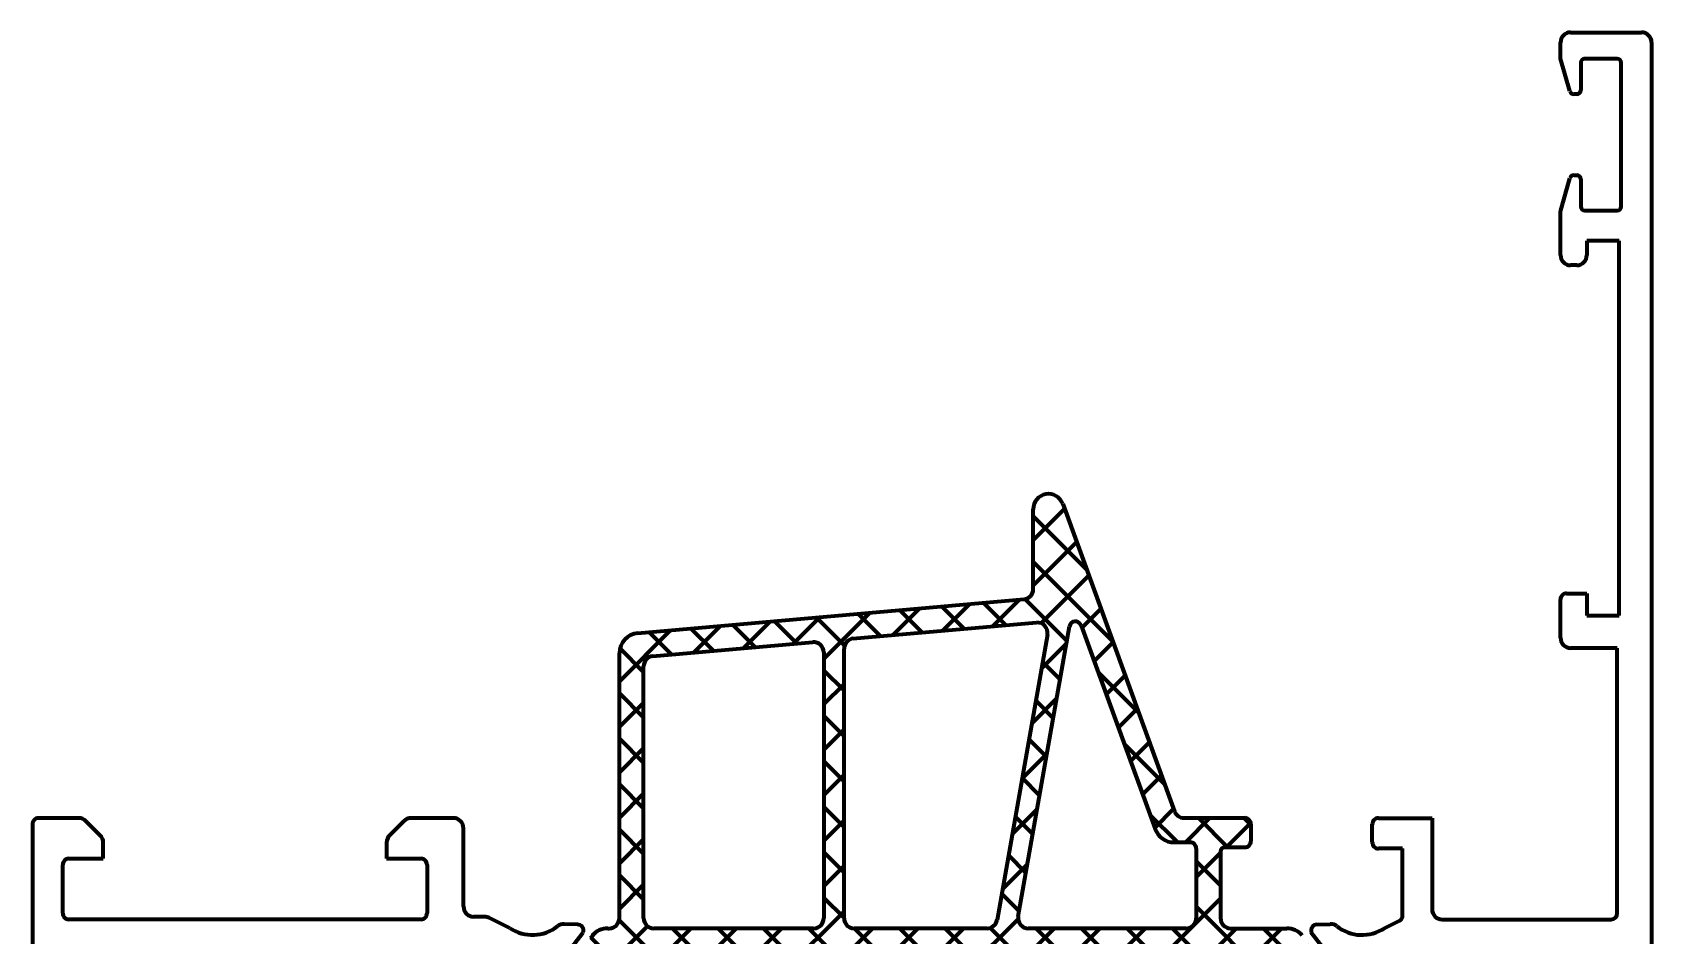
# Model space of a CAD drawing. Header units: millimetres. Extents: x 258 to 338, y -42 to 63.
# Drawn here: x 257.5 to 337.5, y 18.1 to 62.7 of the extents above; entities that cross this region are included whole.
import ezdxf

# ---------------------------------------------------------------- set-up
doc = ezdxf.new("R2010")
doc.units = ezdxf.units.MM

msp = doc.modelspace()

# ---------------------------------------------------------------- hatches: boundary and pattern name
at = {"lineweight": 100}
h = msp.add_hatch(dxfattribs=at)
h.set_pattern_fill('ANSI37', color=8, scale=0.5, style=0)
h.set_pattern_definition([(45, (0, 0), (-1.122532015133643, 1.122532015133643), []), (135, (0, 0), (-1.122532015133643, -1.122532015133643), [])])
edge = h.paths.add_edge_path()
edge.add_line((287.4477879853589, 32.98756452131673), (306.5285215994804, 34.65691240431013))
edge.add_arc((306.4849437281064, 35.155009753356), 0.5000000000000058, 275.0000000000193, 360.0000000000187)
edge.add_line((306.9849437281064, 35.15500975335616), (306.9849437281064, 39.10770099724212))
edge.add_arc((307.7349437281063, 39.10770099724206), 0.7499999999999432, 19.999999999996817, 179.9999999999957, ccw=False)
edge.add_line((308.4397131936957, 39.36421610473625), (313.9638805887348, 24.18669092557937))
edge.add_arc((314.433726899128, 24.35770099724233), 0.5000000000002415, 200.0000000000051, 270)
edge.add_line((314.433726899128, 23.85770099724212), (317.4349437281066, 23.85770099724212))
edge.add_arc((317.4349437281069, 23.55770099724213), 0.29999999999999, 4.8771653382573277e-11, 90.00000000005417, ccw=False)
edge.add_line((317.7349437281068, 23.55770099724239), (317.7349437281064, 22.70770099724249))
edge.add_arc((317.4349437281064, 22.70770099724229), 0.2999999999999545, -89.99999999996737, 3.859668140648864e-11, ccw=False)
edge.add_line((317.4349437281066, 22.4077009972423), (316.4349437281066, 22.4077009972423))
edge.add_arc((316.4349437281066, 22.20770099724252), 0.199999999999779, 90.00000000001629, 180.0000000000122)
edge.add_line((316.2349437281068, 22.20770099724248), (316.2349437281064, 18.90770099724231))
edge.add_arc((316.7349437281064, 18.90770099724231), 0.5, 180, 270)
edge.add_line((316.7349437281064, 18.40770099724231), (319.5086360699515, 18.40770099724231))
edge.add_arc((319.5086360699514, 17.40770099724221), 1.000000000000095, 39.99999999999062, 89.99999999999022, ccw=False)
edge.add_line((320.2746805130705, 18.05048860692867), (322.2345016599138, 15.71486471433653))
edge.add_arc((322.4643149928498, 15.90770099724212), 0.2999999999999786, 219.9999999999113, 269.9999999999131)
edge.add_line((322.4643149928493, 15.60770099724212), (322.6277640511339, 15.60770099724212))
edge.add_arc((322.6277640511339, 16.40770099724231), 0.8000000000001924, 270, 299.9999999999994)
edge.add_line((323.027764051134, 15.71488067421459), (324.527764051134, 16.58090607799912))
edge.add_arc((324.6277640511337, 16.40770099724238), 0.1999999999997423, 89.99999999995123, 119.99999999995609, ccw=False)
edge.add_line((324.6277640511339, 16.60770099724213), (324.8349437281067, 16.60770099724213))
edge.add_arc((324.834943728107, 16.20770099724223), 0.3999999999998955, 3.672084858408198e-11, 90.0000000000407, ccw=False)
edge.add_line((325.2349437281068, 16.20770099724249), (325.2349437281064, 15.60770099724212))
edge.add_arc((331.2349437280933, 14.50770099725057), 6.099999999985616, 169.6111421845863, 172.5936067315164)
edge.add_arc((324.8883403058026, 15.33270099724247), 0.300000000000201, 270, 352.59360673144784, ccw=False)
edge.add_line((324.8883403058026, 15.03270099724231), (324.7754174790721, 15.03270099724231))
edge.add_arc((324.4849437281065, 14.50770099724222), 0.6000000000000938, 61.04497562814156, 298.9550243718584)
edge.add_line((324.7754174790721, 13.98270099724213), (324.8883403058026, 13.98270099724213))
edge.add_arc((324.8883403058027, 13.68270099724245), 0.299999999999681, 7.406393268558588, 90.00000000001091, ccw=False)
edge.add_arc((331.2349437281121, 14.50770099724441), 6.100000000006026, 187.4063932685542, 190.3888578154793)
edge.add_line((325.2349437281064, 13.40770099724231), (325.2349437281064, 12.8077009972424))
edge.add_arc((324.8349437281065, 12.8077009972422), 0.3999999999998636, -89.9999999999755, 2.8819613362429664e-11, ccw=False)
edge.add_line((324.8349437281067, 12.40770099724231), (324.6277640511339, 12.40770099724231))
edge.add_arc((324.6277640511337, 12.60770099724208), 0.1999999999997719, 240.0000000000485, 270.0000000000489, ccw=False)
edge.add_line((324.527764051134, 12.43449591648531), (323.027764051134, 13.30052132026984))
edge.add_arc((322.6277640511339, 12.60770099724217), 0.8000000000001453, 59.99999999999848, 90)
edge.add_line((322.6277640511339, 13.40770099724231), (320.9816091320176, 13.40770099724231))
edge.add_arc((320.9816091320178, 14.40770099724234), 1.000000000000031, 219.9999999999901, 269.9999999999902, ccw=False)
edge.add_line((320.2155646888987, 13.76491338755594), (318.5974761502588, 15.69327621661549))
edge.add_arc((317.0653872640211, 14.40770099724248), 1.999999999999812, 40.00000000000175, 90.0000000000016)
edge.add_line((317.065387264021, 16.40770099724231), (288.4045001921922, 16.40770099724231))
edge.add_arc((288.4045001921921, 14.40770099724242), 1.999999999999889, 89.99999999999837, 139.9999999999978)
edge.add_line((286.8724113059543, 15.69327621661549), (285.2543227673145, 13.76491338755594))
edge.add_arc((284.4882783241954, 14.40770099724228), 0.9999999999999545, 270.000000000013, 320.0000000000127, ccw=False)
edge.add_line((284.4882783241956, 13.40770099724231), (282.8421234050789, 13.40770099724231))
edge.add_arc((282.8421234050789, 12.60770099724206), 0.8000000000002511, 90, 119.9999999999974)
edge.add_line((282.4421234050788, 13.30052132026984), (280.9421234050792, 12.43449591648531))
edge.add_arc((280.8421234050793, 12.60770099724294), 0.2000000000006298, 269.99999999988603, 299.99999999988455, ccw=False)
edge.add_line((280.8421234050788, 12.40770099724231), (280.6349437281065, 12.40770099724231))
edge.add_arc((280.6349437281065, 12.80770099724241), 0.4000000000000963, 180.0000000000008, 270, ccw=False)
edge.add_line((280.2349437281064, 12.8077009972424), (280.2349437281064, 13.40770099724231))
edge.add_arc((274.2349437281015, 14.50770099724318), 6.100000000004966, 349.6111421845305, 352.5936067314561)
edge.add_arc((280.5815471504106, 13.68270099724242), 0.3000000000002005, 90, 172.5936067314486, ccw=False)
edge.add_line((280.5815471504106, 13.98270099724258), (280.6944699771411, 13.98270099724213))
edge.add_arc((280.9849437281065, 14.50770099724233), 0.6000000000001076, 241.0449756281609, 478.9550243718825)
edge.add_line((280.6944699771407, 15.03270099724231), (280.5815471504106, 15.03270099724231))
edge.add_arc((280.5815471504108, 15.33270099724224), 0.2999999999999332, 187.4063932685143, 269.99999999996743, ccw=False)
edge.add_arc((274.2349437280899, 14.50770099723059), 6.100000000018293, 7.406393268632916, 10.38885781554821)
edge.add_line((280.2349437281064, 15.60770099724212), (280.2349437281064, 16.20770099724249))
edge.add_arc((280.6349437281065, 16.20770099724248), 0.400000000000091, 90, 179.999999999999, ccw=False)
edge.add_line((280.6349437281065, 16.60770099724258), (280.8421234050788, 16.60770099724213))
edge.add_arc((280.842123405079, 16.40770099724226), 0.1999999999998714, 60.00000000004712, 90.00000000004877, ccw=False)
edge.add_line((280.9421234050788, 16.58090607799912), (282.4421234050792, 15.71488067421459))
edge.add_arc((282.8421234050791, 16.4077009972416), 0.7999999999994686, 239.9999999999893, 269.9999999999878)
edge.add_line((282.8421234050789, 15.60770099724212), (283.0055724633634, 15.60770099724212))
edge.add_arc((283.0055724633628, 15.90770099724212), 0.3000000000000007, 270.0000000000977, 320.0000000000957)
edge.add_line((283.2353857962989, 15.71486471433653), (285.1952069431427, 18.05048860692867))
edge.add_arc((285.9612513862618, 17.40770099724221), 1.000000000000073, 90.00000000000978, 140.0000000000096, ccw=False)
edge.add_line((285.9612513862617, 18.40770099724231), (286.0349437281065, 18.40770099724231))
edge.add_arc((286.0349437281065, 18.90770099724236), 0.500000000000057, 269.9999999999935, 359.9999999999935)
edge.add_line((286.5349437281066, 18.90770099724231), (286.5349437281066, 31.99136982322469))
edge.add_arc((287.5349437281067, 31.99136982322487), 1.000000000000113, 95.00000000000892, 180.0000000000102, ccw=False)
edge = h.paths.add_edge_path(flags=16)
edge.add_arc((288.2349437281066, 31.34993800141244), 0.5000000000002274, 94.9999999999909, 179.999999999989, ccw=False)
edge.add_line((288.1913658567328, 31.84803535045856), (296.0913658567323, 32.53919579231368))
edge.add_arc((296.1349437281063, 32.04109844326758), 0.5000000000002344, 8.981260180007666e-12, 95.00000000001052, ccw=False)
edge.add_line((296.6349437281065, 32.04109844326766), (296.6349437281065, 18.90770099724231))
edge.add_arc((296.1349437281064, 18.90770099724236), 0.500000000000057, 269.9999999999935, 359.99999999999346, ccw=False)
edge.add_line((296.1349437281064, 18.40770099724231), (288.2349437281064, 18.40770099724231))
edge.add_arc((288.2349437281064, 18.90770099724231), 0.5, 180, 270, ccw=False)
edge.add_line((287.7349437281064, 18.90770099724231), (287.7349437281064, 31.34993800141254))
edge = h.paths.add_edge_path(flags=16)
edge.add_arc((309.0634186810098, 33.26489276170689), 0.300000000000237, 20.000000000045304, 170.0000000000425, ccw=False)
edge.add_line((309.3453264672457, 33.36749880470487), (313.0038890015953, 23.3156808539168))
edge.add_arc((313.9435816223814, 23.65770099724244), 1.000000000000119, 199.9999999999955, 269.9999999999968)
edge.add_line((313.9435816223813, 22.6577009972423), (314.7349437281064, 22.6577009972423))
edge.add_arc((314.7349437281064, 22.35770099724215), 0.300000000000157, -4.092726157978177e-12, 90, ccw=False)
edge.add_line((315.0349437281065, 22.35770099724212), (315.0349437281065, 18.90770099724231))
edge.add_arc((314.5349437281065, 18.90770099724231), 0.5, -90, 0, ccw=False)
edge.add_line((314.5349437281065, 18.40770099724231), (306.7349437281064, 18.40770099724231))
edge.add_arc((306.7349437281064, 18.90770099724235), 0.5000000000000462, 170.000000000001, 270, ccw=False)
edge.add_line((306.2425398516002, 18.99452508607582), (308.7679763551059, 33.31698721500679))
edge = h.paths.add_edge_path(flags=16)
edge.add_line((304.704090504335, 18.40770099724231), (298.1349437281064, 18.40770099724231))
edge.add_arc((298.1349437281064, 18.90770099724225), 0.4999999999999432, 179.9999999999935, 269.9999999999935, ccw=False)
edge.add_line((297.6349437281065, 18.90770099724231), (297.6349437281065, 32.21607577031935))
edge.add_arc((298.1349437281067, 32.21607577031932), 0.5000000000001706, 94.99999999999801, 179.999999999996, ccw=False)
edge.add_line((298.0913658567329, 32.71417311936537), (307.1468333574112, 33.50642386860207))
edge.add_arc((307.1904112287851, 33.00832651955602), 0.5000000000001799, -9.999999999998408, 95.00000000000449, ccw=False)
edge.add_line((307.6828151052914, 32.92150243072254), (305.1964943808412, 18.8208769084088))
edge.add_arc((304.704090504335, 18.90770099724232), 0.5000000000000077, 269.9999999999935, 349.99999999999415, ccw=False)

# ---------------------------------------------------------------- linework, layer by layer
for p, q in [((333.5349256440529, 62.65111078068017), (337.0349436440517, 62.65111084710785)), ((333.0349436573448, 61.35111076736589), (333.0349437105358, 62.15112884716487)), ((337.5349436439935, 62.15111084716604), (337.5349436439843, 10.25178070553821)), ((333.4934811370728, 59.74622958831438), (333.0349436573448, 61.35111076736589)), ((334.0349076440468, 61.15111081389492), (334.034907644045, 59.80117381389405)), ((335.8349076440461, 61.35111081389382), (334.2349076440457, 61.35111081389382)), ((336.034907644045, 54.05138181389535), (336.0349076440467, 61.15111081389492)), ((333.8349076440441, 59.60117381389332), (333.6857859266017, 59.60117381389332)), ((333.0426388545216, 53.87831505054797), (333.4934811370728, 55.45626303947589)), ((333.6857859266017, 55.60131881389512), (333.8349076440441, 55.60131881389512)), ((334.034907644045, 55.40131881389621), (334.034907644045, 54.05138181389535)), ((333.0349436440808, 51.65138181388662), (333.0349436440499, 53.82337082496647)), ((334.2349076440438, 53.85138181389461), (335.8349076440442, 53.85138181389461)), ((335.9349076440446, 52.35138181389461), (334.3349076440442, 52.35138181389461)), ((334.3349076440442, 52.35138181389461), (334.3349076440442, 51.65138181389206)), ((335.9349076440446, 33.85138181389462), (335.9349076440446, 52.35138181389461)), ((333.8349076440441, 51.15138181389389), (333.5349436440808, 51.15138181389389)), ((333.0349076441032, 32.75138181389245), (333.034907644074, 34.65138181389389)), ((333.3349076440388, 34.95138181385633), (334.3349076440388, 34.95138181389317)), ((334.3349076440388, 34.95138181389317), (334.3349076440388, 33.85138181389462)), ((334.3349076440388, 33.85138181389462), (335.9349076440446, 33.85138181389462)), ((335.8349436440528, 32.25138181389244), (333.5349076440431, 32.25138181395428)), ((335.8349436440491, 19.15044092225108), (335.8349436440528, 32.25138181389244)), ((257.5349436439871, 23.55111079728832), (257.5349436439871, -3.048889202711585)), ((259.8278376439872, 23.85111079728827), (257.8349436439863, 23.85111079728827)), ((260.8884976439864, 22.99755679728824), (260.1813906439862, 23.70466379728819)), ((260.1813906439862, 23.70466379728819), (260.1813906439862, 23.70466379728819)), ((275.8884976439864, 23.70466379728819), (275.1813906439862, 22.99755679728824)), ((278.3349436439863, 23.85111079728827), (276.2420506439872, 23.85111079728827)), ((278.8349436439863, 19.48111079728839), (278.8349436439863, 23.35111079728827)), ((323.7349436439887, 22.65044092224994), (323.7349436439887, 23.5504409222498)), ((324.0349436439899, 23.85044092224976), (326.6849436439894, 23.85044092224976)), ((326.6849436439894, 23.85044092224976), (326.6849436439894, 19.35044092224977)), ((261.0349436439871, 21.85111079728827), (261.0349436439871, 22.64400379728833)), ((275.034943643987, 22.64400379728833), (275.034943643987, 21.85111079728827)), ((259.3349436439863, 21.85111079728827), (261.0349436439871, 21.85111079728827)), ((275.034943643987, 21.85111079728827), (276.734943643986, 21.85111079728827)), ((325.2349436439887, 22.35044092224976), (324.0349436439899, 22.35044092224976)), ((325.2349436439887, 19.3321356907583), (325.2349436439887, 22.35044092224976)), ((259.0349436439871, 19.15111079728823), (259.0349436439871, 21.55111079728833)), ((277.034943643987, 21.55111079728833), (277.034943643987, 19.15111079728823)), ((325.2349436439887, 19.05106392224994), (325.2349436439887, 19.3321356907583)), ((276.734943643986, 18.85111079728828), (259.3349436439863, 18.85111079728828)), ((279.8816556439856, 18.98111079728838), (279.3349436439863, 18.98111079728838)), ((281.1306776439857, 18.42539479728831), (280.1018376439866, 18.93002079728823)), ((284.4681426439862, 18.59983179728821), (283.8089696439862, 18.61852879728841)), ((321.0042976439887, 18.59924592224994), (321.6609186439888, 18.6178589222499)), ((324.3392106439893, 18.4247249222498), (325.0670526439896, 18.7817179222499)), ((327.1849436439894, 18.85044092224976), (335.5349436440498, 18.85044092224976)), ((282.6828256439863, 15.53949279728832), (284.7471126439856, 18.20593479728828)), ((322.8506726439897, 15.45665992224978), (320.7219446439882, 18.20767992224993))]:
    msp.add_line(p, q, dxfattribs=at)
at = {"color": 8, "lineweight": 100}
for p, q in [((308.4397131936957, 39.36421610473625), (313.9638805887348, 24.18669092557937)), ((306.9849437281064, 35.15500975335616), (306.9849437281064, 39.10770099724212)), ((287.4477879853589, 32.98756452131673), (306.5285215994804, 34.65691240431013)), ((298.0913658567329, 32.71417311936537), (307.1468333574112, 33.50642386860207)), ((307.6828151052914, 32.92150243072254), (305.1964943808412, 18.8208769084088)), ((306.2425398516002, 18.99452508607582), (308.7679763551059, 33.31698721500679)), ((309.3453264672457, 33.36749880470487), (313.0038890015953, 23.3156808539168)), ((288.1913658567328, 31.84803535045856), (296.0913658567323, 32.53919579231368)), ((296.6349437281065, 32.04109844326766), (296.6349437281065, 18.90770099724231)), ((297.6349437281065, 18.90770099724231), (297.6349437281065, 32.21607577031935)), ((286.5349437281066, 18.90770099724231), (286.5349437281066, 31.99136982322469)), ((287.7349437281064, 18.90770099724231), (287.7349437281064, 31.34993800141254)), ((314.433726899128, 23.85770099724212), (317.4349437281066, 23.85770099724212)), ((317.7349437281068, 23.55770099724239), (317.7349437281064, 22.70770099724249)), ((313.9435816223813, 22.6577009972423), (314.7349437281064, 22.6577009972423)), ((317.4349437281066, 22.4077009972423), (316.4349437281066, 22.4077009972423)), ((315.0349437281065, 22.35770099724212), (315.0349437281065, 18.90770099724231)), ((316.2349437281068, 22.20770099724248), (316.2349437281064, 18.90770099724231)), ((285.9612513862617, 18.40770099724231), (286.0349437281065, 18.40770099724231)), ((296.1349437281064, 18.40770099724231), (288.2349437281064, 18.40770099724231)), ((304.704090504335, 18.40770099724231), (298.1349437281064, 18.40770099724231)), ((314.5349437281065, 18.40770099724231), (306.7349437281064, 18.40770099724231)), ((316.7349437281064, 18.40770099724231), (319.5086360699515, 18.40770099724231))]:
    msp.add_line(p, q, dxfattribs=at)
at = {"lineweight": 100}
for centre, radius, start, end in [((333.5349256440525, 62.15112884716353), 0.4999819335166649, 89.9999999999544, 179.9999999998469), ((337.0349436440517, 62.15111084716605), 0.4999999999417995, 359.9999999999992, 90), ((334.2349076440448, 61.15111081389585), 0.1999999999979707, 89.99999999975573, 180.0000000002687), ((335.8349076440465, 61.15111081389366), 0.2000000000001592, 3.582577e-10, 90.00000000009769), ((333.6857859266018, 59.80117381389419), 0.2000000000008768, 195.945395900953, 269.9999999999674), ((333.8349076440442, 59.8011738138941), 0.2000000000007844, 269.9999999999838, 359.9999999999837), ((333.6857859266004, 55.40131881389545), 0.1999999999996789, 89.99999999962544, 164.0546040987628), ((333.8349076440445, 55.40131881389467), 0.2000000000004434, 4.396799e-10, 90.00000000011399), ((333.234943644047, 53.82337082496899), 0.1999999999970896, 164.0546040989891, 180.0000000007246), ((334.2349076440452, 54.05138181389483), 0.200000000000216, 179.9999999998534, 269.9999999995929), ((335.8349076440442, 54.0513818138954), 0.2000000000007915, 269.9999999999838, 359.9999999999837), ((333.5349436440806, 51.65138181389366), 0.4999999999997727, 180.0000000008077, 270.000000000026), ((333.8349076440444, 51.65138181389366), 0.4999999999997727, 269.9999999999739, 359.9999999998168), ((333.334907644037, 34.65138181389338), 0.2999999999629494, 89.99999999964174, 179.9999999999023), ((333.5349076440416, 32.75138181389264), 0.4999999999383534, 180.0000000000219, 270.0000000001759), ((257.8349434198641, 23.55111102141124), 0.29999977587711, 89.99995719577475, 180.0000428043568), ((259.8278366238035, 23.35111022030393), 0.5000005769853761, 44.99996408835253, 89.99988309569714), ((276.24205166417, 23.3511102203018), 0.5000005769875101, 90.00011690420511, 135.000035911549), ((278.3349440175239, 23.35111117082586), 0.4999996264625369, 359.999957195713, 90.00004280428821), ((324.0349434198677, 23.55044114637076), 0.2999997758790569, 89.9999571957856, 180.0000428039816), ((260.5349435670013, 22.64400398421352), 0.5000000769858057, 359.9999785799537, 44.99989758729622), ((275.534944220972, 22.64400277710612), 0.5000005769860645, 134.9999640885223, 179.9998830958649), ((324.0349434198677, 22.65044069812876), 0.2999997758790853, 179.9999571959756, 270.0000428042144), ((259.3349434198641, 21.55111102141125), 0.2999997758770674, 89.99995719577475, 180.0000428043568), ((276.7349438681091, 21.55111102141037), 0.2999997758779875, 359.9999571958114, 90.00004280438807), ((279.3349432704487, 19.48111042375079), 0.4999996264625547, 179.9999571957126, 270.0000428042882), ((327.1849432704521, 19.35044054871256), 0.4999996264629348, 179.999957195757, 270.0000428042426), ((259.3349434198641, 19.15111057316531), 0.29999977587711, 179.9999571956431, 270.0000428042252), ((276.7349438681091, 19.15111057316619), 0.2999997758779769, 269.9999571956119, 4.28041886113e-05), ((279.881655915788, 18.48110902069487), 0.5000017765935736, 63.87302647165249, 90.00003114614105), ((282.2489784520023, 20.08352538009646), 1.999998431712936, 236.0029068368959, 308.194253966007), ((283.7948021202102, 18.11872835476247), 0.5000012010776209, 88.37630794413425, 128.1942456750763), ((284.4622054122486, 18.29989078912573), 0.2999997651636376, 341.7486076801588, 88.86599734216581), ((321.0076827973956, 18.29922144948534), 0.3000435693716266, 90.64643651106337, 197.7638261734133), ((321.6750875483244, 18.11805897972396), 0.5000007403984529, 51.80591408512718, 91.62385181606516), ((323.2209105217527, 20.08285600505804), 1.9999984627917, 231.8057217367751, 303.9970688658849), ((324.9349440359304, 19.05106357473364), 0.2999996080584797, 296.1270188684956, 6.63708114254e-05), ((335.5349436440487, 19.15044092225011), 0.3000000000003524, 270.0000000002062, 1.84557e-10)]:
    msp.add_arc(centre, radius, start, end, dxfattribs=at)
at = {"color": 8, "lineweight": 100}
for centre, radius, start, end in [((307.7349437281063, 39.10770099724206), 0.7499999999999432, 19.9999999999968, 179.9999999999957), ((306.4849437281064, 35.155009753356), 0.5000000000000058, 275.0000000000193, 1.87271e-11), ((287.5349437281067, 31.99136982322487), 1.000000000000113, 95.00000000000895, 180.0000000000102), ((307.1904112287851, 33.00832651955602), 0.5000000000001799, 350.0000000000016, 95.00000000000452), ((309.0634186810098, 33.26489276170689), 0.300000000000237, 20.00000000004525, 170.0000000000425), ((296.1349437281063, 32.04109844326758), 0.5000000000002344, 8.9564e-12, 95.00000000001053), ((298.1349437281067, 32.21607577031932), 0.5000000000001706, 94.99999999999795, 179.9999999999959), ((288.2349437281066, 31.34993800141244), 0.5000000000002274, 94.99999999999088, 179.999999999989), ((314.433726899128, 24.35770099724233), 0.5000000000002415, 200.0000000000051, 270), ((313.9435816223814, 23.65770099724244), 1.000000000000119, 199.9999999999955, 269.9999999999968), ((317.4349437281069, 23.55770099724213), 0.29999999999999, 4.88533e-11, 90.00000000005426), ((314.7349437281064, 22.35770099724215), 0.300000000000157, 359.9999999999959, 90), ((316.4349437281066, 22.20770099724252), 0.199999999999779, 90.00000000001629, 180.0000000000122), ((317.4349437281064, 22.70770099724229), 0.2999999999999545, 270.0000000000326, 3.86755e-11), ((285.9612513862618, 17.40770099724221), 1.000000000000073, 90.00000000000978, 140.0000000000096), ((286.0349437281065, 18.90770099724236), 0.500000000000057, 269.9999999999935, 359.9999999999935), ((288.2349437281064, 18.90770099724231), 0.5, 180, 270), ((296.1349437281064, 18.90770099724236), 0.500000000000057, 269.9999999999935, 359.9999999999935), ((298.1349437281064, 18.90770099724225), 0.4999999999999432, 179.9999999999935, 269.9999999999935), ((304.704090504335, 18.90770099724232), 0.5000000000000077, 269.9999999999935, 349.9999999999941), ((306.7349437281064, 18.90770099724235), 0.5000000000000462, 170.0000000000009, 270), ((314.5349437281065, 18.90770099724231), 0.5, 270, 0), ((316.7349437281064, 18.90770099724231), 0.5, 180, 270), ((319.5086360699514, 17.40770099724221), 1.000000000000095, 39.99999999999054, 89.99999999999022)]:
    msp.add_arc(centre, radius, start, end, dxfattribs=at)

doc.saveas('drawing.dxf')
